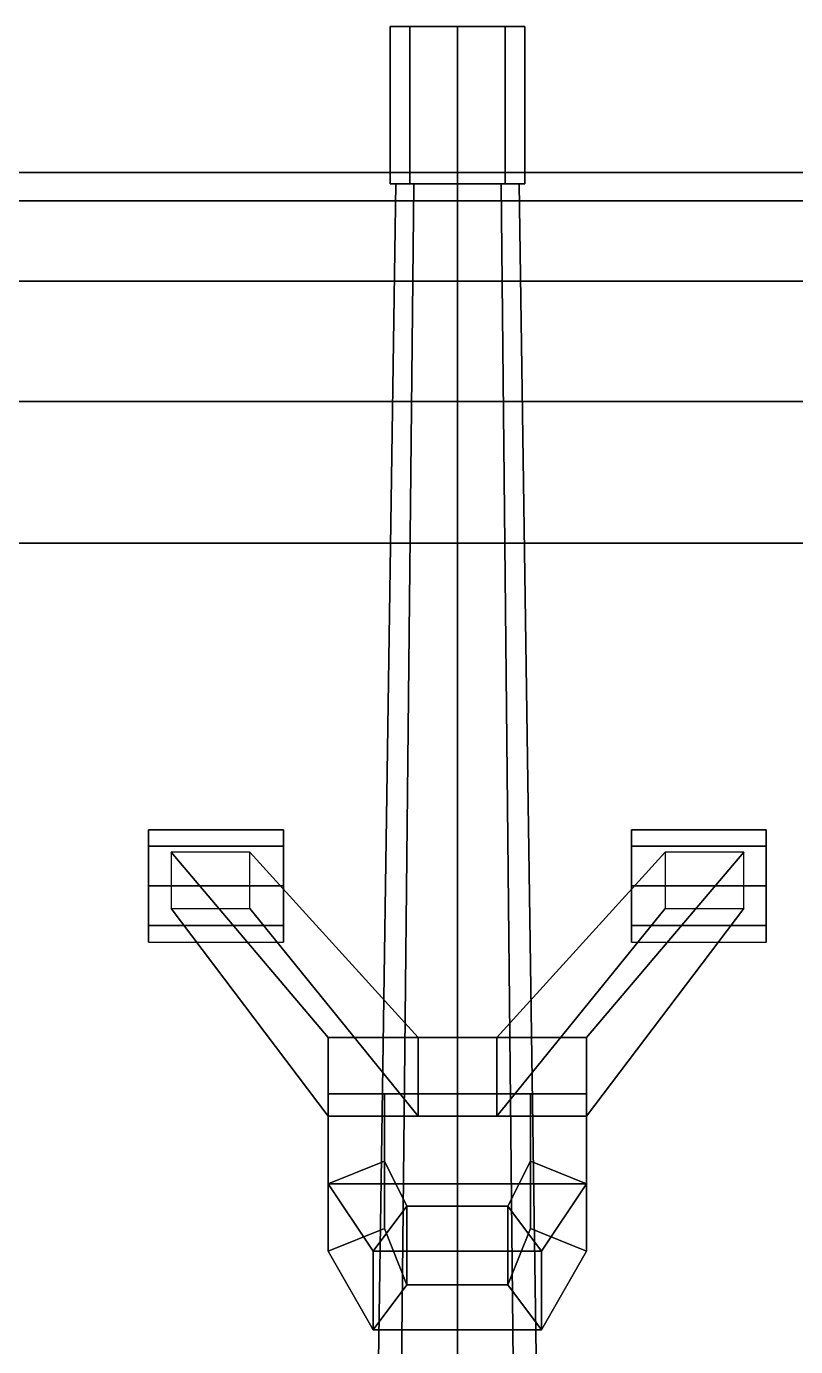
# Model space of a CAD drawing. Header units: millimetres. Extents: x -1.3 to 3, y -3.1 to 8.5.
# Drawn here: x -0.384 to 0.301, y 1.565 to 2.74 of the extents above; entities that cross this region are included whole.
import ezdxf

# ---------------------------------------------------------------- set-up
doc = ezdxf.new("R2010")
doc.units = ezdxf.units.MM
doc.layers.add('gun', color=1, linetype='Continuous')

msp = doc.modelspace()

# ---------------------------------------------------------------- linework, layer by layer
for points in [[(0.41, 2.584880245728725, 0.9062855326804797), (0.41, 2.61, 0.7800000000000002), (-0.41, 2.61, 0.7800000000000002), (-0.41, 2.584880245728725, 0.9062855326804797)], [(0.41, 2.61, 0.7800000000000002), (0.41, 2.584880245728725, 0.6537144673195208), (-0.41, 2.584880245728725, 0.6537144673195208), (-0.41, 2.61, 0.7800000000000002)], [(0.55, 2.513345237791561, 1.013345237791561), (0.41, 2.584880245728725, 0.9062855326804797), (-0.41, 2.584880245728725, 0.9062855326804797), (-0.55, 2.513345237791561, 1.013345237791561)], [(0.41, 2.584880245728725, 0.6537144673195208), (0.41, 2.513345237791561, 0.5466547622084388), (-0.41, 2.513345237791561, 0.5466547622084388), (-0.41, 2.584880245728725, 0.6537144673195208)], [(0.8, 2.40628553268048, 1.084880245728725), (0.8, 2.513345237791561, 1.013345237791561), (-0.8, 2.513345237791561, 1.013345237791561), (-0.8, 2.40628553268048, 1.084880245728725)], [(0.41, 2.513345237791561, 0.5466547622084388), (0.41, 2.40628553268048, 0.475119754271276), (-0.41, 2.40628553268048, 0.475119754271276), (-0.41, 2.513345237791561, 0.5466547622084388)], [(0.8, 2.28, 1.12), (0.8, 2.40628553268048, 1.084880245728725), (-0.8, 2.40628553268048, 1.084880245728725), (-0.8, 2.28, 1.12)], [(0.41, 2.40628553268048, 0.475119754271276), (0.41, 2.28, 0.4500000000000002), (-0.41, 2.28, 0.4500000000000002), (-0.41, 2.40628553268048, 0.475119754271276)], [(1.31, 2.28, 1.12), (-1.31, 2.280000000000001, 1.12), (-1.3, 1.550000000000024, 1.790000000000003), (1.300000000001162, 1.550000000000492, 1.790000000000003)], [(0.8, 2.28, 0.4500000000000002), (0.8, -2.47, 0.4500000000000002), (-0.8, -2.47, 0.4500000000000002), (-0.8, 2.28, 0.4500000000000002)], [(-0.2749999999999998, 2.010355339059328, 1.364644660940673), (-0.2749999999999998, 1.925, 1.4), (-0.2749999999999998, 1.939644660940673, 1.435355339059328), (-0.2749999999999998, 2.025, 1.4)], [(-0.2749999999999998, 2.010355339059328, 1.364644660940673), (-0.2749999999999998, 2.025, 1.4), (-0.1550000000000006, 2.025, 1.4), (-0.1550000000000006, 2.010355339059328, 1.364644660940673)], [(-0.2749999999999998, 2.025, 1.4), (-0.2749999999999998, 1.939644660940673, 1.435355339059328), (-0.2749999999999998, 1.975, 1.45), (-0.2749999999999998, 2.010355339059328, 1.435355339059328)], [(-0.2749999999999998, 2.025, 1.4), (-0.2749999999999998, 2.010355339059328, 1.435355339059328), (-0.1550000000000006, 2.010355339059328, 1.435355339059328), (-0.1550000000000006, 2.025, 1.4)], [(-0.1550000000000006, 2.025, 1.4), (-0.1550000000000006, 1.939644660940673, 1.435355339059328), (-0.1550000000000006, 1.925, 1.4), (-0.1550000000000006, 2.010355339059328, 1.364644660940673)], [(-0.1550000000000006, 2.010355339059328, 1.435355339059328), (-0.1550000000000006, 1.975, 1.45), (-0.1550000000000006, 1.939644660940673, 1.435355339059328), (-0.1550000000000006, 2.025, 1.4)], [(0.1550000000000002, 2.025, 1.4), (0.1550000000000002, 2.010355339059328, 1.435355339059328), (0.2749999999999995, 2.010355339059328, 1.435355339059328), (0.2749999999999995, 2.025, 1.4)], [(0.1550000000000002, 2.010355339059328, 1.364644660940673), (0.1550000000000002, 2.025, 1.4), (0.2749999999999995, 2.025, 1.4), (0.2749999999999995, 2.010355339059328, 1.364644660940673)], [(0.1550000000000002, 2.025, 1.4), (0.1550000000000002, 1.939644660940673, 1.435355339059328), (0.1550000000000002, 1.975, 1.45), (0.1550000000000002, 2.010355339059328, 1.435355339059328)], [(0.1550000000000002, 2.010355339059328, 1.364644660940673), (0.1550000000000002, 1.925, 1.4), (0.1550000000000002, 1.939644660940673, 1.435355339059328), (0.1550000000000002, 2.025, 1.4)], [(0.2749999999999995, 2.010355339059328, 1.435355339059328), (0.2749999999999995, 1.975, 1.45), (0.2749999999999995, 1.939644660940673, 1.435355339059328), (0.2749999999999995, 2.025, 1.4)], [(0.2749999999999995, 2.025, 1.4), (0.2749999999999995, 1.939644660940673, 1.435355339059328), (0.2749999999999995, 1.925, 1.4), (0.2749999999999995, 2.010355339059328, 1.364644660940673)], [(-0.2749999999999998, 2.010355339059328, 1.435355339059328), (-0.2749999999999998, 1.975, 1.45), (-0.1550000000000006, 1.975, 1.45), (-0.1550000000000006, 2.010355339059328, 1.435355339059328)], [(0.1550000000000002, 2.010355339059328, 1.435355339059328), (0.1550000000000002, 1.975, 1.45), (0.2749999999999995, 1.975, 1.45), (0.2749999999999995, 2.010355339059328, 1.435355339059328)], [(-0.03500000000000014, 1.84, 1.61), (-0.1849999999999996, 2.005000000000001, 1.44), (-0.2549999999999999, 2.005000000000001, 1.44), (-0.1150000000000002, 1.84, 1.61)], [(-0.1150000000000002, 1.84, 1.61), (-0.2549999999999999, 2.005000000000001, 1.44), (-0.2549999999999999, 1.955000000000001, 1.44), (-0.1150000000000002, 1.77, 1.61)], [(-0.03500000000000014, 1.77, 1.61), (-0.1849999999999996, 1.955000000000001, 1.44), (-0.1849999999999996, 2.005000000000001, 1.44), (-0.03500000000000014, 1.84, 1.61)], [(0.03500000000000014, 1.84, 1.61), (0.1849999999999996, 2.005000000000001, 1.44), (0.1849999999999996, 1.955000000000001, 1.44), (0.03500000000000014, 1.77, 1.61)], [(0.2549999999999999, 2.005000000000001, 1.44), (0.1849999999999996, 2.005000000000001, 1.44), (0.03500000000000014, 1.84, 1.61), (0.1150000000000002, 1.84, 1.61)], [(0.1150000000000002, 1.77, 1.61), (0.2549999999999999, 1.955000000000001, 1.44), (0.2549999999999999, 2.005000000000001, 1.44), (0.1150000000000002, 1.84, 1.61)], [(-0.2749999999999998, 1.975, 1.45), (-0.2749999999999998, 1.939644660940673, 1.435355339059328), (-0.1550000000000006, 1.939644660940673, 1.435355339059328), (-0.1550000000000006, 1.975, 1.45)], [(0.1550000000000002, 1.975, 1.45), (0.1550000000000002, 1.939644660940673, 1.435355339059328), (0.2749999999999995, 1.939644660940673, 1.435355339059328), (0.2749999999999995, 1.975, 1.45)], [(-0.2549999999999999, 1.955000000000001, 1.44), (-0.1849999999999996, 1.955000000000001, 1.44), (-0.03500000000000014, 1.77, 1.61), (-0.1150000000000002, 1.77, 1.61)], [(0.03500000000000014, 1.77, 1.61), (0.1849999999999996, 1.955000000000001, 1.44), (0.2549999999999999, 1.955000000000001, 1.44), (0.1150000000000002, 1.77, 1.61)], [(-0.2749999999999998, 1.939644660940673, 1.435355339059328), (-0.2749999999999998, 1.925, 1.4), (-0.1550000000000006, 1.925, 1.4), (-0.1550000000000006, 1.939644660940673, 1.435355339059328)], [(0.1550000000000002, 1.939644660940673, 1.435355339059328), (0.1550000000000002, 1.925, 1.4), (0.2749999999999995, 1.925, 1.4), (0.2749999999999995, 1.939644660940673, 1.435355339059328)], [(0.1150000000000002, 1.79, 1.66), (0.1150000000000002, 1.84, 1.61), (-0.1150000000000002, 1.84, 1.61), (-0.1150000000000002, 1.79, 1.66)], [(-0.1150000000000002, 1.79, 1.66), (-0.1150000000000002, 1.84, 1.61), (-0.1150000000000002, 1.77, 1.61), (-0.1150000000000002, 1.71, 1.66)], [(-0.03500000000000014, 1.84, 1.61), (0.03500000000000014, 1.84, 1.61), (0.03500000000000014, 1.77, 1.61), (-0.03500000000000014, 1.77, 1.61)], [(0.1150000000000002, 1.71, 1.66), (0.1150000000000002, 1.77, 1.61), (0.1150000000000002, 1.84, 1.61), (0.1150000000000002, 1.79, 1.66)], [(-0.0649999999999995, 1.73, 1.71), (-0.0649999999999995, 1.79, 1.66), (-0.1150000000000002, 1.79, 1.66), (-0.1150000000000002, 1.71, 1.72)], [(-0.1150000000000002, 1.71, 1.72), (-0.1150000000000002, 1.79, 1.66), (-0.1150000000000002, 1.71, 1.66), (-0.1150000000000002, 1.65, 1.72)], [(-0.0649999999999995, 1.67, 1.71), (-0.0649999999999995, 1.71, 1.66), (-0.0649999999999995, 1.79, 1.66), (-0.0649999999999995, 1.73, 1.71)], [(-0.0649999999999995, 1.71, 1.66), (0.0649999999999995, 1.71, 1.66), (0.0649999999999995, 1.79, 1.66), (-0.0649999999999995, 1.79, 1.66)], [(0.1150000000000002, 1.71, 1.72), (0.1150000000000002, 1.79, 1.66), (0.0649999999999995, 1.79, 1.66), (0.0649999999999995, 1.73, 1.71)], [(0.0649999999999995, 1.73, 1.71), (0.0649999999999995, 1.79, 1.66), (0.0649999999999995, 1.71, 1.66), (0.0649999999999995, 1.67, 1.71)], [(0.1150000000000002, 1.65, 1.72), (0.1150000000000002, 1.71, 1.66), (0.1150000000000002, 1.79, 1.66), (0.1150000000000002, 1.71, 1.72)], [(-0.1150000000000002, 1.77, 1.61), (0.1150000000000002, 1.77, 1.61), (0.1150000000000002, 1.71, 1.66), (-0.1150000000000002, 1.71, 1.66)], [(-0.04499999999999993, 1.69, 1.74), (-0.0649999999999995, 1.73, 1.71), (-0.1150000000000002, 1.71, 1.72), (-0.07500000000000018, 1.65, 1.78)], [(-0.04499999999999993, 1.62, 1.74), (-0.0649999999999995, 1.67, 1.71), (-0.0649999999999995, 1.73, 1.71), (-0.04499999999999993, 1.69, 1.74)], [(0.1150000000000002, 1.71, 1.72), (0.0649999999999995, 1.73, 1.71), (0.04499999999999993, 1.69, 1.74), (0.07500000000000018, 1.65, 1.78)], [(0.04499999999999993, 1.69, 1.74), (0.0649999999999995, 1.73, 1.71), (0.0649999999999995, 1.67, 1.71), (0.04499999999999993, 1.62, 1.74)], [(-0.1150000000000002, 1.71, 1.66), (-0.0649999999999995, 1.71, 1.66), (-0.0649999999999995, 1.67, 1.71), (-0.1150000000000002, 1.65, 1.72)], [(-0.07500000000000018, 1.65, 1.78), (-0.1150000000000002, 1.71, 1.72), (-0.1150000000000002, 1.65, 1.72), (-0.07500000000000018, 1.58, 1.78)], [(0.0649999999999995, 1.71, 1.66), (0.1150000000000002, 1.71, 1.66), (0.1150000000000002, 1.65, 1.72), (0.0649999999999995, 1.67, 1.71)], [(0.07500000000000018, 1.58, 1.78), (0.1150000000000002, 1.65, 1.72), (0.1150000000000002, 1.71, 1.72), (0.07500000000000018, 1.65, 1.78)], [(0.07500000000000018, 1.65, 1.78), (0.04499999999999993, 1.69, 1.74), (-0.04499999999999993, 1.69, 1.74), (-0.07500000000000018, 1.65, 1.78)], [(-0.04499999999999993, 1.69, 1.74), (0.04499999999999993, 1.69, 1.74), (0.04499999999999993, 1.62, 1.74), (-0.04499999999999993, 1.62, 1.74)], [(-0.1150000000000002, 1.65, 1.72), (-0.0649999999999995, 1.67, 1.71), (-0.04499999999999993, 1.62, 1.74), (-0.07500000000000018, 1.58, 1.78)], [(0.04499999999999993, 1.62, 1.74), (0.0649999999999995, 1.67, 1.71), (0.1150000000000002, 1.65, 1.72), (0.07500000000000018, 1.58, 1.78)], [(-0.07500000000000018, 1.58, 1.78), (0.07500000000000018, 1.58, 1.78), (0.07500000000000018, 1.65, 1.78), (-0.07500000000000018, 1.65, 1.78)], [(-0.04499999999999993, 1.62, 1.74), (0.04499999999999993, 1.62, 1.74), (0.07500000000000018, 1.58, 1.78), (-0.07500000000000018, 1.58, 1.78)]]:
    msp.add_3dface(points)
at = {"layer": 'gun'}
for points in [[(-0.04242640687119285, 2.74, 2.142426406871193), (-0.06, 2.74, 2.1), (-0.06, 2.6, 2.1), (-0.04242640687119285, 2.6, 2.142426406871193)], [(-0.06, 2.74, 2.1), (-0.04242640687119285, 2.74, 2.057573593128807), (-0.04242640687119285, 2.6, 2.057573593128807), (-0.06, 2.6, 2.1)], [(0.04242640687119285, 2.74, 2.142426406871193), (-0.06, 2.74, 2.1), (-0.04242640687119285, 2.74, 2.142426406871193), (3.673819061467132e-18, 2.74, 2.16)], [(0.06, 2.74, 2.1), (-0.04242640687119285, 2.74, 2.057573593128807), (-0.06, 2.74, 2.1), (0.04242640687119285, 2.74, 2.142426406871193)], [(3.673819061467132e-18, 2.74, 2.16), (-0.04242640687119285, 2.74, 2.142426406871193), (-0.04242640687119285, 2.6, 2.142426406871193), (3.673819061467132e-18, 2.6, 2.16)], [(-0.04242640687119285, 2.74, 2.057573593128807), (-1.10214571844014e-17, 2.74, 2.04), (-1.10214571844014e-17, 2.6, 2.04), (-0.04242640687119285, 2.6, 2.057573593128807)], [(0.04242640687119284, 2.74, 2.057573593128807), (-1.387778780781446e-17, 2.74, 2.04), (-0.04242640687119285, 2.74, 2.057573593128807), (0.06, 2.74, 2.1)], [(0.04242640687119285, 2.74, 2.142426406871193), (3.673819061467132e-18, 2.74, 2.16), (3.673819061467132e-18, 2.6, 2.16), (0.04242640687119285, 2.6, 2.142426406871193)], [(-1.10214571844014e-17, 2.74, 2.04), (0.04242640687119284, 2.74, 2.057573593128807), (0.04242640687119284, 2.6, 2.057573593128807), (-1.10214571844014e-17, 2.6, 2.04)], [(0.06, 2.74, 2.1), (0.04242640687119285, 2.74, 2.142426406871193), (0.04242640687119285, 2.6, 2.142426406871193), (0.06, 2.6, 2.1)], [(0.04242640687119284, 2.74, 2.057573593128807), (0.06, 2.74, 2.1), (0.06, 2.6, 2.1), (0.04242640687119284, 2.6, 2.057573593128807)], [(-0.05303300858899106, 1.23, 2.046966991411009), (-0.075, 1.23, 2.1), (-0.055, 2.6, 2.1), (-0.03889087296526011, 2.6, 2.06110912703474)], [(-0.075, 1.23, 2.1), (-0.05303300858899107, 1.23, 2.153033008588991), (-0.03889087296526012, 2.6, 2.13889087296526), (-0.055, 2.6, 2.1)], [(4.592273826833914e-18, 1.23, 2.025), (-0.05303300858899106, 1.23, 2.046966991411009), (-0.03889087296526011, 2.6, 2.06110912703474), (3.367667473011538e-18, 2.6, 2.045)], [(-0.05303300858899107, 1.23, 2.153033008588991), (-1.377682148050174e-17, 1.23, 2.175), (-1.010300241903461e-17, 2.6, 2.155), (-0.03889087296526012, 2.6, 2.13889087296526)], [(0.05303300858899106, 1.23, 2.046966991411009), (4.592273826833914e-18, 1.23, 2.025), (3.367667473011538e-18, 2.6, 2.045), (0.03889087296526011, 2.6, 2.06110912703474)], [(-1.377682148050174e-17, 1.23, 2.175), (0.05303300858899105, 1.23, 2.153033008588991), (0.03889087296526011, 2.6, 2.13889087296526), (-1.010300241903461e-17, 2.6, 2.155)], [(0.075, 1.23, 2.1), (0.05303300858899106, 1.23, 2.046966991411009), (0.03889087296526011, 2.6, 2.06110912703474), (0.055, 2.6, 2.1)], [(0.05303300858899105, 1.23, 2.153033008588991), (0.075, 1.23, 2.1), (0.055, 2.6, 2.1), (0.03889087296526011, 2.6, 2.13889087296526)]]:
    msp.add_3dface(points, dxfattribs=at)

doc.saveas('drawing.dxf')
